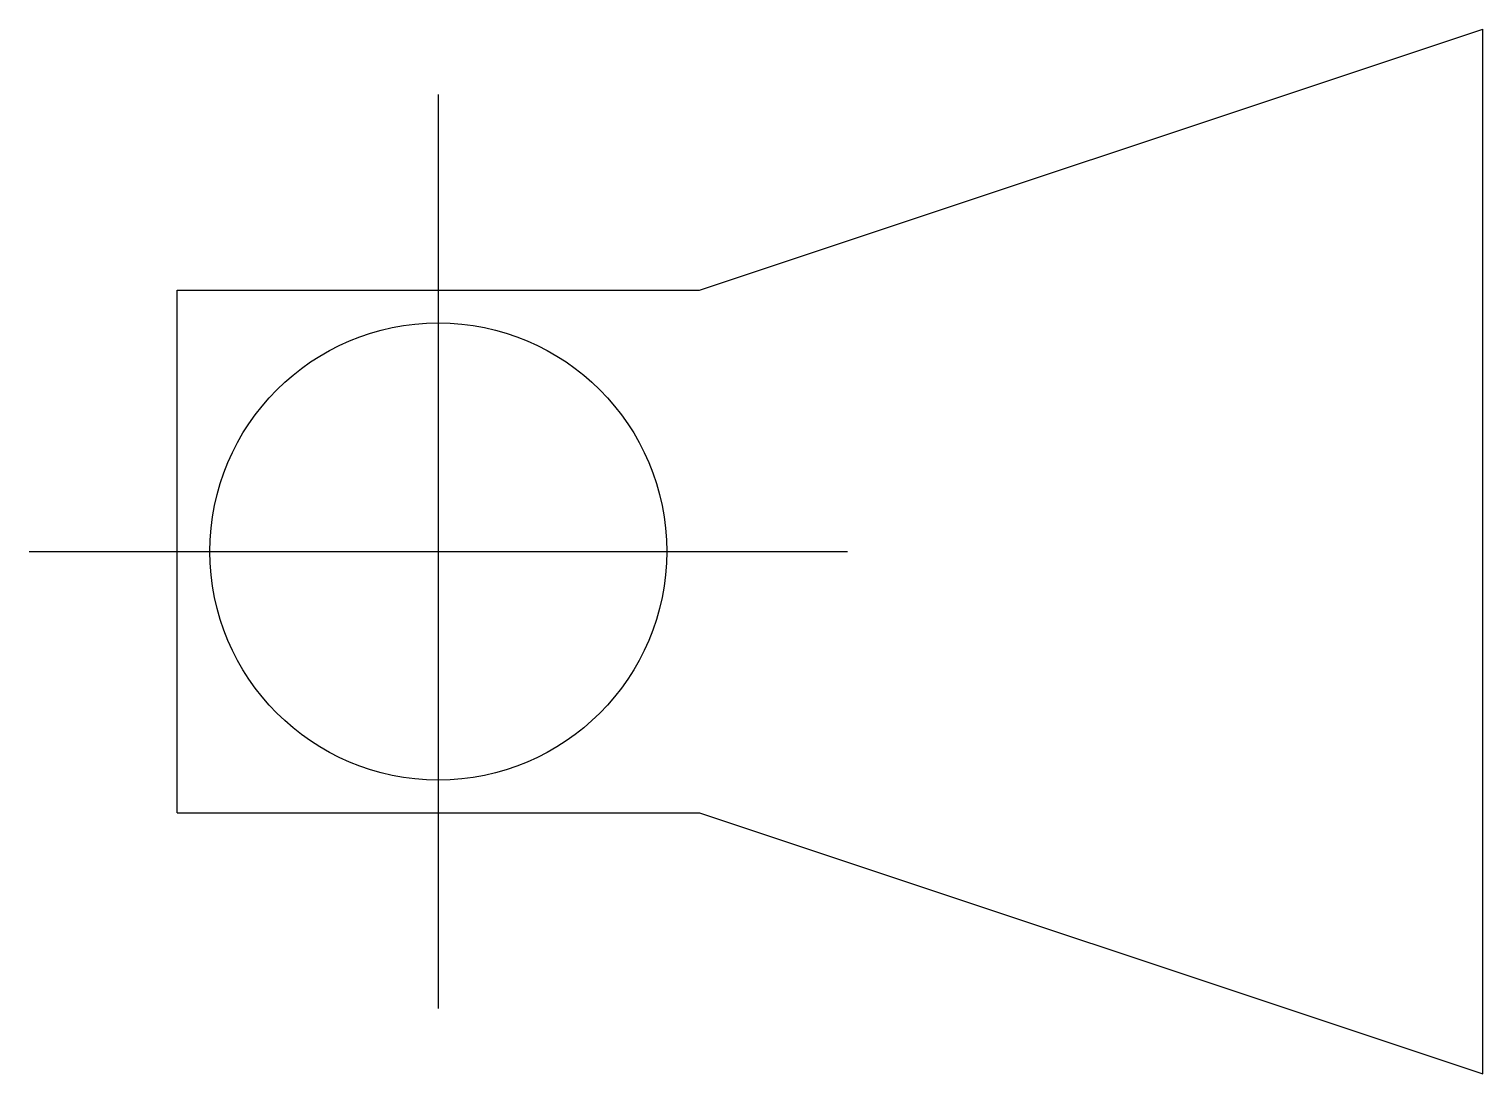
# Model space of a CAD drawing. Header units: millimetres. Extents: x -2966.893 to -2966.559, y 3734.813 to 3735.053.
import ezdxf

# ---------------------------------------------------------------- set-up
doc = ezdxf.new("R2010")
doc.units = ezdxf.units.MM
doc.header["$LTSCALE"] = 10
doc.layers.add('ELE_LUMINÁRIAS', color=4, linetype='Continuous')

msp = doc.modelspace()

# ---------------------------------------------------------------- linework, layer by layer
at = {"layer": 'ELE_LUMINÁRIAS', "color": 4}
for p, q in [((-2966.73905, 3734.99254), (-2966.55906, 3735.05253)), ((-2966.55906, 3734.81256), (-2966.55906, 3735.05253)), ((-2966.85903, 3734.99254), (-2966.73905, 3734.99254)), ((-2966.85903, 3734.87255), (-2966.85903, 3734.99254)), ((-2966.85903, 3734.87255), (-2966.73905, 3734.87255)), ((-2966.73905, 3734.87255), (-2966.55906, 3734.81256))]:
    msp.add_line(p, q, dxfattribs=at)
at = {"layer": 'ELE_LUMINÁRIAS', "color": 1}
for p, q in [((-2966.79904, 3734.82756), (-2966.79904, 3735.03754)), ((-2966.89307, 3734.93255), (-2966.70502, 3734.93255))]:
    msp.add_line(p, q, dxfattribs=at)
at = {"layer": 'ELE_LUMINÁRIAS', "color": 3}
msp.add_circle((-2966.79904, 3734.93255), 0.05249, dxfattribs=at)

doc.saveas('drawing.dxf')
